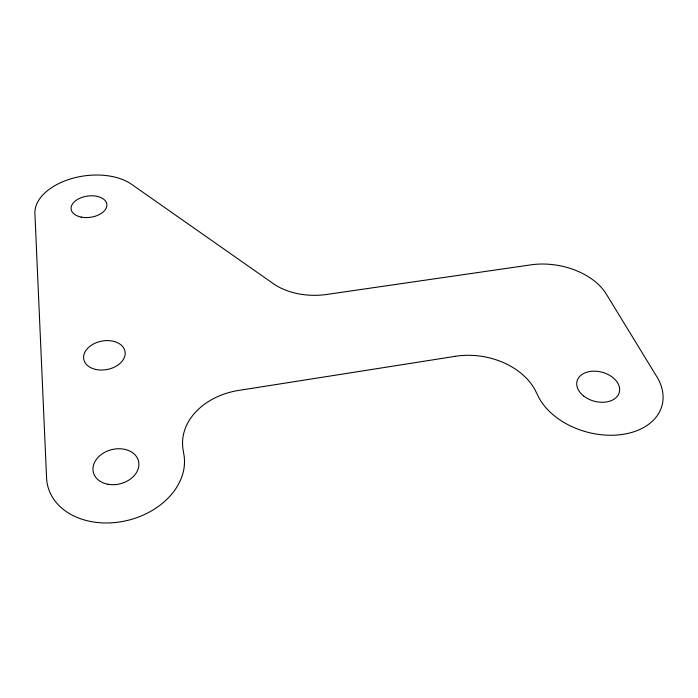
<?xml version="1.0" encoding="UTF-8"?>
<svg xmlns="http://www.w3.org/2000/svg" width="698" height="698" viewBox="0 0 698 698"><rect width="100%" height="100%" fill="white"/><g stroke="black" fill="none" stroke-linecap="round" stroke-linejoin="round"><path stroke-width="1.05" d="M455.497 356.285L238.681 390.426A66.79 51.329 -4.8 0 0 183.051 449.451L183.984 455.166A69.896 52.865 -14.2 0 1 120.972 521.755A69.896 52.865 -14.2 0 1 46.574 477.955L34.9 213.431A54.165 32.143 -8 0 1 70.856 178.828A54.165 32.143 -8 0 1 131.573 184.307L273.328 283.658A56.023 36.409 0.1 0 0 326.655 294.46L530.934 264.847A59.792 38.914 10.7 0 1 606.248 293.998L656.853 376.763A65.647 45.1 15 0 1 623.846 434.208A65.647 45.1 15 0 1 538.289 396.42L535.75 391.281A65.106 47.464 9.9 0 0 455.497 356.285M583.528 395.888A21.865 15.007 15 0 0 619.109 393.026A21.865 15.007 15 0 0 591.921 371.249A21.865 15.007 15 0 0 583.528 395.888M107.876 484.246A23.27 17.59 -14.1 0 0 138.588 461.422A23.27 17.59 -14.1 0 0 101.315 454.485A23.27 17.59 -14.1 0 0 107.876 484.246M95.547 369.399A21.01 14.449 -10.8 0 0 125.125 352.036A21.01 14.449 -10.8 0 0 92.476 344.542A21.01 14.449 -10.8 0 0 95.547 369.399M81.177 217.087A18.043 10.706 -8 0 0 106.864 204.296A18.043 10.706 -8 0 0 78.909 198.686A18.043 10.706 -8 0 0 81.177 217.087"/></g></svg>
